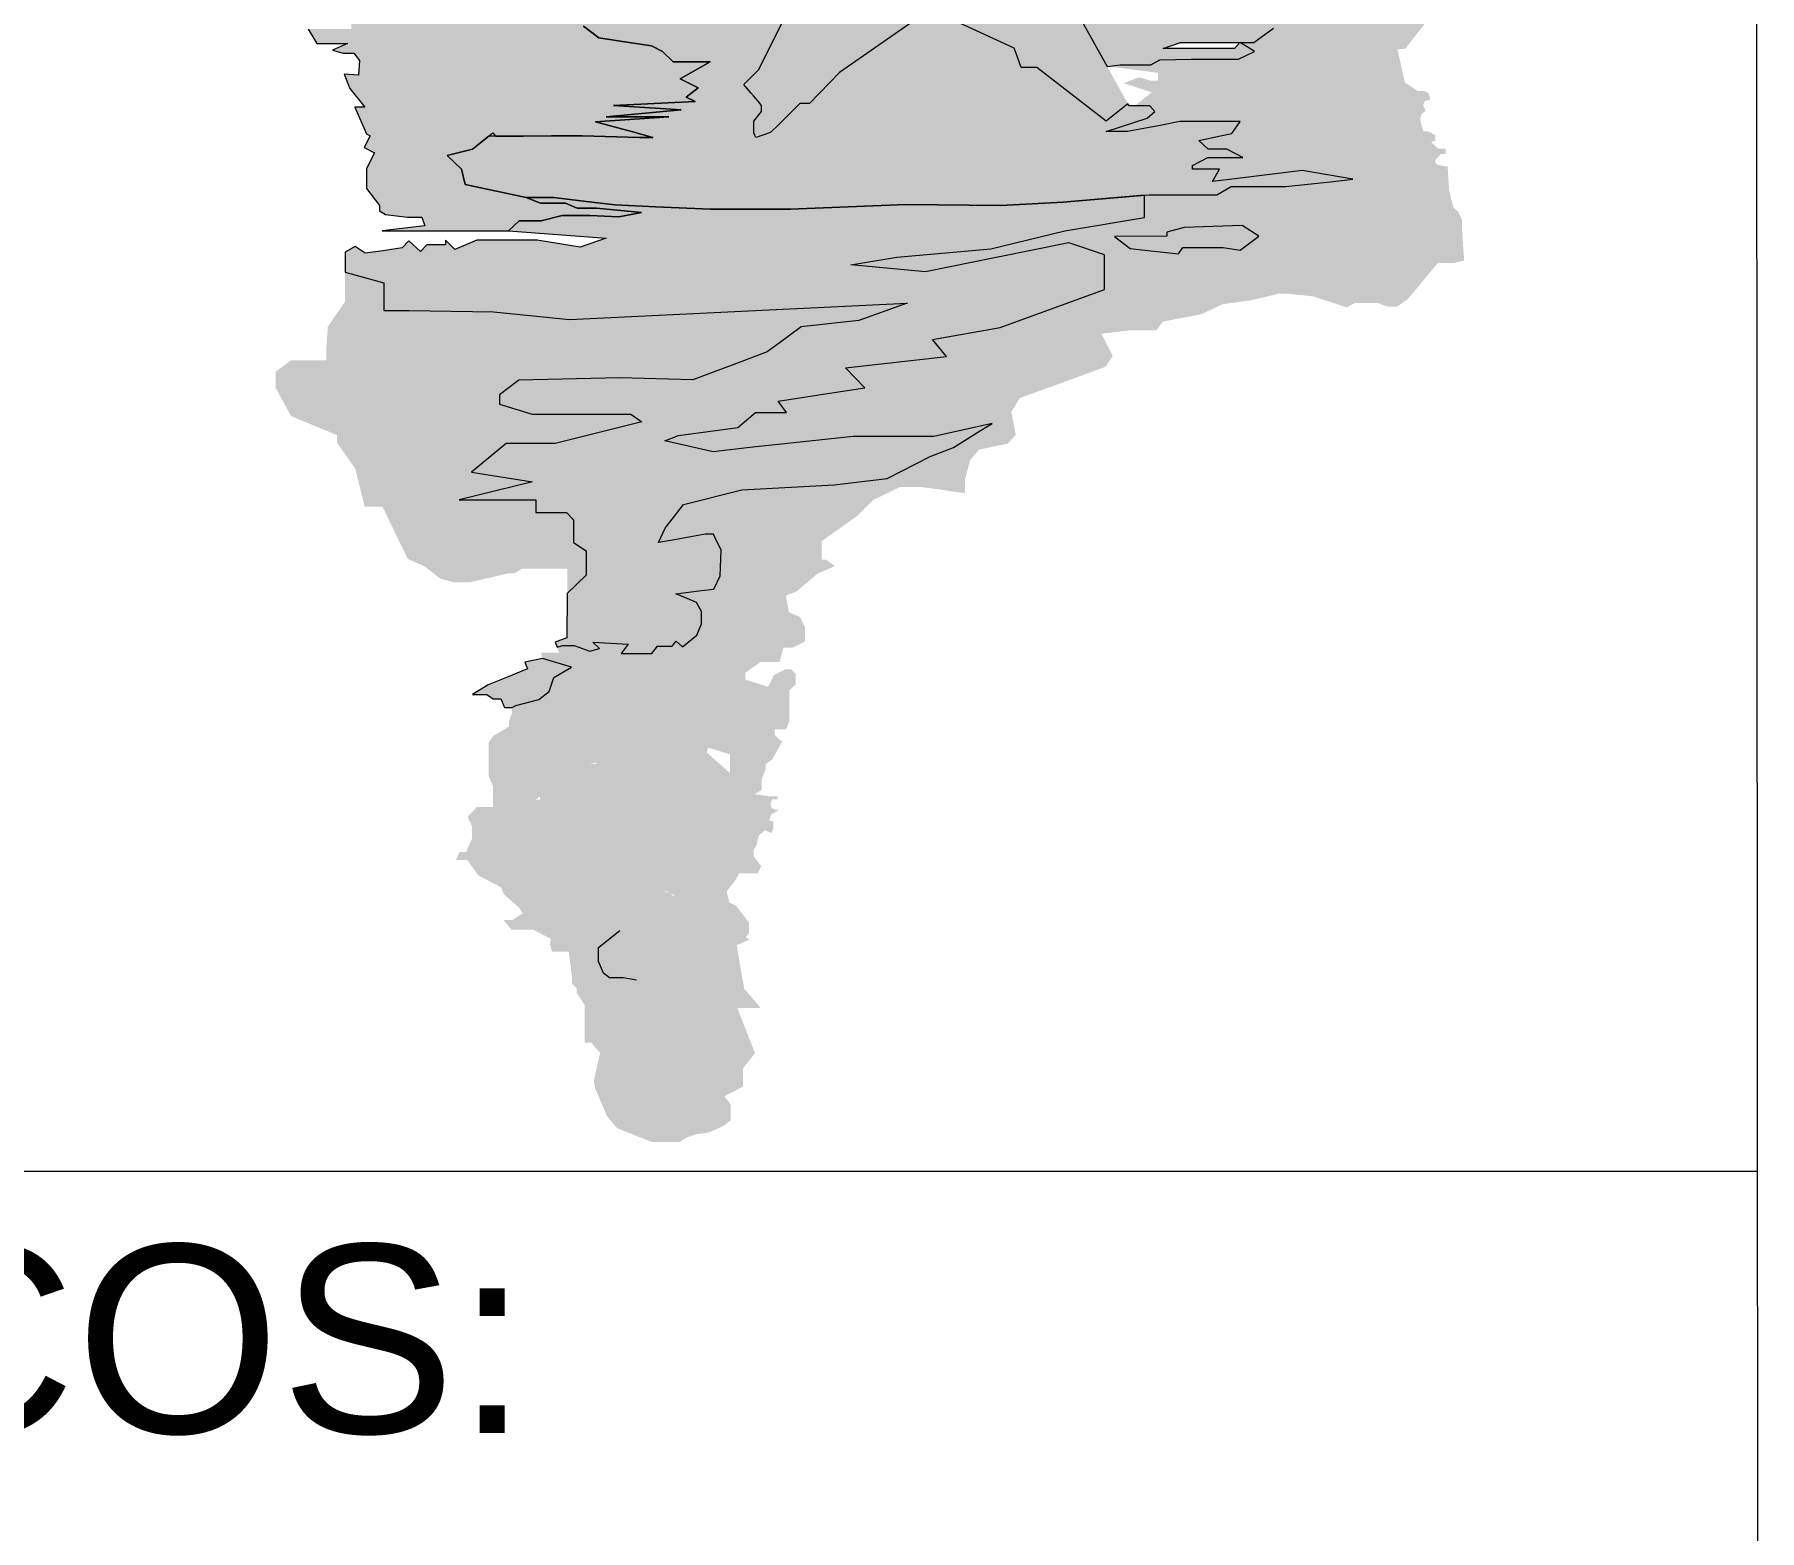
# Model space of a CAD drawing. Extents: x 578787 to 581140, y 9719065 to 9720647.
# Drawn here: x 580755.15 to 580790.09, y 9719719.58 to 9719749.88 of the extents above; entities that cross this region are included whole.
import ezdxf

# ---------------------------------------------------------------- set-up
doc = ezdxf.new("R2010")
doc.units = 0
doc.layers.get('0').update_dxf_attribs({"lineweight": 0})
doc.layers.add('COTAS', color=8, linetype='Continuous', lineweight=0)
doc.layers.add('FL_FORMATO', color=1, linetype='Continuous', lineweight=0)
doc.styles.add('TEXTO DO CARIMBO', font='arial.ttf')

# ---------------------------------------------------------------- blocks, each defined once
blk = doc.blocks.new('LOGO-ESTD')
h = blk.add_hatch(color=7)
h.paths.add_polyline_path([(4.895, 1.622), (4.955, 1.675), (4.948, 1.722), (4.934, 1.809), (4.976, 1.818), (5.067, 1.839), (5.067, 1.901), (5.052, 1.941), (5.017, 1.972), (4.964, 1.972), (4.908, 1.925), (4.835, 1.925), (4.835, 1.867), (4.656, 1.794), (4.644, 1.823), (4.6, 1.931), (4.575, 1.913), (4.529, 1.879), (4.486, 1.848), (4.429, 1.925), (4.376, 1.905), (4.125, 1.889), (3.95, 1.889), (3.719, 1.863), (3.515, 1.841), (3.468, 1.787), (3.295, 1.768), (3.219, 1.916), (3.118, 2.114), (2.96, 2.304), (2.92, 2.417), (2.713, 3.012), (2.665, 3.165), (2.615, 3.15), (2.509, 2.943), (2.462, 2.943), (2.448, 2.921), (2.421, 2.882), (2.385, 2.829), (2.361, 2.736), (2.404, 2.7), (2.404, 2.6), (2.33, 2.63), (2.306, 2.57), (2.253, 2.439), (2.22, 2.318), (2.177, 2.158), (2.177, 2.055), (2.159, 1.946), (2.192, 1.929), (2.119, 1.783), (0.394, 1.734), (0.392, 1.725), (0.4, 1.689), (0.367, 1.689), (0.342, 1.67), (0.361, 1.646), (0.4, 1.598), (0.336, 1.588), (0.336, 1.573), (0.358, 1.527), (0.418, 1.493), (1.824, 0.496), (1.742, 0.143), (1.369, -0.602), (1.269, -0.701), (1.269, -0.746), (1.306, -0.789), (1.326, -0.814), (1.364, -0.859), (1.393, -0.894), (1.393, -0.942), (1.362, -0.982), (1.33, -1.022), (1.33, -1.075), (1.33, -1.117), (1.339, -1.14), (1.392, -1.14), (1.427, -1.128), (1.47, -1.113), (1.531, -1.052), (1.707, -0.878), (1.786, -0.878), (2.03, -0.624), (2.774, -0.108), (3.46, -0.426), (3.484, -0.49), (3.517, -0.582), (3.571, -0.582), (3.646, -0.582), (4.213, -1.021), (4.391, -0.879), (3.986, -0.154), (3.694, 0.546), (3.825, 0.576), (3.821, 0.751)], flags=0)
h.paths.add_polyline_path([(6.211, 1.804), (6.165, 1.821), (6.066, 1.824), (5.988, 1.824), (5.942, 1.811), (5.831, 1.811), (5.743, 1.838), (5.669, 1.861), (5.647, 1.861), (5.608, 1.808), (5.562, 1.808), (5.516, 1.826), (5.458, 1.825), (5.436, 1.803), (5.414, 1.751), (5.46, 1.688), (5.526, 1.688), (5.569, 1.688), (5.587, 1.664), (5.653, 1.643), (5.723, 1.643), (5.786, 1.643), (5.859, 1.695), (5.953, 1.738), (6.043, 1.712), (6.142, 1.697), (6.2, 1.718), (6.211, 1.76)], flags=0)
h.paths.add_polyline_path([(6.881, 1.742), (6.853, 1.742), (6.779, 1.76), (6.772, 1.729), (6.799, 1.676), (6.824, 1.674), (6.881, 1.679), (6.881, 1.701)], flags=0)
h.paths.add_polyline_path([(5.095, 1.753), (5.031, 1.783), (4.961, 1.783), (4.98, 1.765), (4.985, 1.731), (5.013, 1.712), (5.068, 1.712), (5.095, 1.726)], flags=0)
h.paths.add_polyline_path([(7.546, 3.97), (5.517, 3.97), (5.718, 3.896), (6.249, 3.912), (6.361, 3.921), (6.394, 3.936), (6.457, 3.943), (6.52, 3.943), (6.59, 3.887), (6.918, 3.906), (7.143, 3.906), (7.318, 3.932), (7.383, 3.932), (7.427, 3.882), (7.449, 3.857), (7.469, 3.844), (7.495, 3.859), (7.532, 3.899), (7.545, 3.937)], flags=0)
h.paths.add_polyline_path([(3.865, 5.136), (3.921, 5.217), (4.009, 5.157), (4.033, 5.166), (4.069, 5.18), (4.099, 5.191), (4.099, 5.243), (4.099, 5.3), (4.156, 5.3), (4.22, 5.316), (4.279, 5.353), (4.301, 5.405), (4.301, 5.43), (4.264, 5.454), (4.245, 5.454), (4.212, 5.467), (4.212, 5.502), (4.212, 5.533), (4.198, 5.58), (4.19, 5.607), (4.131, 5.622), (4.113, 5.608), (4.105, 5.566), (4.109, 5.518), (4.109, 5.467), (4.09, 5.428), (4.05, 5.383), (4.013, 5.361), (3.956, 5.347), (3.894, 5.347), (3.819, 5.347), (3.781, 5.361), (3.742, 5.348), (3.706, 5.317), (3.689, 5.387), (3.642, 5.419), (3.642, 5.451), (3.62, 5.479), (3.595, 5.458), (3.571, 5.423), (3.571, 5.377), (3.611, 5.355), (3.676, 5.339), (3.664, 5.291), (3.586, 5.26), (3.436, 5.23), (3.385, 5.188), (3.307, 5.124), (3.192, 5.06), (3.084, 5.034), (2.993, 5.001), (2.913, 4.973), (2.844, 4.897), (2.884, 4.862), (2.925, 4.846), (3.097, 4.846), (3.203, 4.921), (3.266, 4.866), (3.348, 4.866), (3.447, 4.883), (3.56, 4.919), (3.617, 4.959), (3.634, 5.011), (3.727, 5.051), (3.783, 5.075), (3.846, 5.122)], flags=0)
h.paths.add_polyline_path([(4.566, 5.472), (4.581, 5.481), (4.616, 5.504), (4.632, 5.534), (4.644, 5.557), (4.663, 5.595), (4.663, 5.628), (4.646, 5.628), (4.626, 5.624), (4.57, 5.614), (4.514, 5.614), (4.478, 5.575), (4.495, 5.549), (4.495, 5.528), (4.493, 5.5), (4.465, 5.502), (4.423, 5.481), (4.421, 5.454), (4.431, 5.401), (4.442, 5.38), (4.483, 5.367), (4.518, 5.367), (4.544, 5.367), (4.577, 5.403), (4.566, 5.42)], flags=0)
h = blk.add_hatch(color=144)
h.paths.add_polyline_path([(-2.881, 1.153), (-3.123, 1.256), (-3.24, 1.256), (-3.293, 1.295), (-3.333, 1.354), (-3.206, 1.44), (-2.946, 1.493), (-2.582, 1.568), (-2.386, 1.568), (-2.181, 1.568), (-1.915, 1.568), (-1.822, 1.568), (-1.444, 1.507), (-1.15, 1.507), (0.388, 1.51), (0.358, 1.527), (0.336, 1.573), (0.336, 1.588), (0.4, 1.598), (0.361, 1.646), (0.352, 1.658), (0.077, 1.656), (-0.002, 1.668), (-0.055, 1.668), (-0.089, 1.641), (-0.089, 1.608), (-0.164, 1.625), (-0.204, 1.634), (-0.265, 1.612), (-0.324, 1.583), (-0.408, 1.579), (-0.521, 1.588), (-0.577, 1.635), (-0.685, 1.635), (-0.758, 1.661), (-0.878, 1.63), (-1.073, 1.63), (-1.652, 1.668), (-1.824, 1.679), (-1.902, 1.679), (-2.143, 1.692), (-2.465, 1.71), (-2.667, 1.679), (-2.79, 1.701), (-2.863, 1.73), (-2.892, 1.751), (-2.975, 1.707), (-3.064, 1.673), (-3.254, 1.526), (-3.415, 1.402), (-3.506, 1.351), (-3.571, 1.265), (-3.64, 1.223), (-3.687, 1.146), (-3.64, 1.146), (-3.64, 1.067), (-3.717, 1.067), (-3.775, 0.942), (-3.989, 0.767), (-4.091, 0.767), (-4.207, 0.661), (-4.223, 0.467), (-4.148, 0.463), (-4.089, 0.5), (-4.089, 0.554), (-3.995, 0.554), (-3.995, 0.595), (-3.948, 0.623), (-3.854, 0.679), (-3.776, 0.726), (-3.709, 0.767), (-3.615, 0.823), (-3.502, 0.858), (-3.472, 0.858), (-3.44, 0.858), (-3.394, 0.858), (-3.327, 0.812), (-3.284, 0.812), (-3.208, 0.836), (-3.147, 0.836), (-3.087, 0.836), (-3.06, 0.777), (-3.037, 0.726), (-3.037, 0.677), (-2.982, 0.6), (-2.947, 0.551), (-2.874, 0.505), (-2.802, 0.46), (-2.739, 0.421), (-2.806, 0.552), (-2.806, 0.674), (-2.769, 0.785), (-2.679, 0.832), (-2.638, 0.911), (-2.773, 0.981)], flags=0)
h.paths.add_polyline_path([(7.355, 0.831), (7.35, 0.937), (7.296, 0.975), (7.246, 1.082), (7.324, 1.186), (7.324, 1.301), (7.298, 1.364), (7.234, 1.523), (7.202, 1.57), (7.135, 1.57), (7.095, 1.588), (7.021, 1.563), (6.948, 1.563), (6.694, 1.563), (6.607, 1.563), (6.426, 1.563), (6.314, 1.563), (6.229, 1.563), (6.143, 1.497), (5.973, 1.497), (5.775, 1.497), (5.666, 1.424), (5.666, 1.375), (5.739, 1.345), (6.174, 1.345), (6.292, 1.287), (6.107, 1.199), (6.413, 1.199), (6.33, 1.087), (6.161, 1.087), (6.059, 1.087), (5.84, 0.985), (5.447, 0.985), (5.229, 0.95), (4.942, 0.95), (4.557, 0.95), (4.496, 0.971), (4.213, 1.069), (3.821, 0.751), (3.823, 0.664), (4.17, 0.642), (4.717, 0.642), (4.865, 0.686), (4.942, 0.669), (5.122, 0.628), (5.363, 0.688), (5.628, 0.688), (5.634, 0.567), (5.867, 0.568), (6.1, 0.569), (6.429, 0.57), (6.577, 0.608), (6.644, 0.608), (6.644, 0.552), (6.644, 0.485), (6.666, 0.44), (6.527, 0.416), (6.66, 0.392), (6.672, 0.302), (6.172, 0.261), (6.185, 0.24), (6.335, 0.24), (6.401, 0.24), (6.6, 0.221), (6.6, 0.193), (6.494, 0.146), (6.161, 0.146), (6.099, 0.146), (6.027, 0.159), (5.965, 0.159), (5.778, 0.109), (5.712, 0.091), (5.525, 0.091), (5.342, 0.091), (5.074, 0.091), (5.008, 0.091), (5.058, 0.053), (5.177, 0.04), (5.276, 0.04), (5.444, 0.043), (5.535, 0.045), (5.731, 0.05), (5.796, 0.05), (6.086, 0.05), (6.18, 0.05), (6.295, 0.05), (6.152, -0.034), (5.921, -0.034), (5.715, -0.034), (5.488, -0.041), (5.292, -0.041), (5.105, -0.041), (5.048, -0.037), (5.052, -0.069), (5.314, -0.1), (5.466, -0.1), (5.332, -0.131), (5.606, -0.181), (5.638, -0.224), (5.584, -0.262), (5.421, -0.379), (5.307, -0.379), (5.366, -0.415), (5.426, -0.451), (5.295, -0.514), (5.102, -0.514), (4.908, -0.514), (4.653, -0.521), (4.578, -0.561), (4.329, -0.561), (4.221, -0.574), (4.637, -0.626), (4.637, -0.692), (4.58, -0.692), (4.482, -0.663), (4.356, -0.711), (4.586, -0.786), (4.45, -0.896), (4.571, -0.896), (4.611, -0.944), (4.548, -0.998), (4.214, -1.108), (4.387, -1.108), (4.656, -1.057), (4.817, -1.026), (5.161, -1.026), (5.309, -1.026), (5.242, -1.123), (5.148, -1.143), (4.971, -1.18), (5.047, -1.25), (5.202, -1.25), (5.331, -1.319), (5.221, -1.319), (5.044, -1.319), (4.921, -1.385), (4.921, -1.414), (5.142, -1.414), (5.083, -1.517), (5.356, -1.483), (5.817, -1.426), (6.233, -1.497), (6.07, -1.515), (5.685, -1.556), (5.318, -1.556), (5.236, -1.556), (5.119, -1.625), (5.398, -1.625), (5.707, -1.625), (6.141, -1.731), (6.342, -1.78), (6.47, -1.811), (6.631, -1.75), (6.763, -1.75), (6.831, -1.817), (6.937, -1.919), (7.134, -2.03), (7.125, -1.897), (7.125, -1.865), (7.125, -1.829), (7.096, -1.765), (7.055, -1.728), (7.041, -1.672), (7.02, -1.59), (7.008, -1.391), (6.98, -1.391), (6.922, -1.377), (6.907, -1.36), (6.907, -1.341), (6.951, -1.292), (6.991, -1.292), (6.991, -1.247), (6.978, -1.247), (6.931, -1.247), (6.873, -1.193), (6.906, -1.182), (6.906, -1.162), (6.906, -1.137), (6.868, -1.116), (6.848, -1.105), (6.808, -1.105), (6.785, -1.02), (6.785, -0.995), (6.789, -0.984), (6.8, -0.959), (6.825, -0.94), (6.825, -0.928), (6.817, -0.912), (6.808, -0.895), (6.821, -0.856), (6.865, -0.847), (6.856, -0.8), (6.823, -0.775), (6.763, -0.775), (6.72, -0.747), (6.658, -0.706), (6.644, -0.646), (6.629, -0.579), (6.621, -0.541), (6.597, -0.434), (6.659, -0.431), (6.716, -0.359), (6.763, -0.298), (6.8, -0.252), (6.846, -0.193), (6.839, -0.157), (6.827, -0.094), (6.903, 0.015), (6.978, 0.015), (7.034, 0.015), (7.137, 0.015), (7.319, 0.051), (7.319, 0.095), (7.319, 0.249), (7.268, 0.352), (7.399, 0.352), (7.399, 0.471), (7.375, 0.593), (7.342, 0.639), (7.281, 0.722), (7.355, 0.776)], flags=0)
h.paths.add_polyline_path([(5.539, 1.41), (5.526, 1.44), (5.485, 1.44), (5.255, 1.442), (5.112, 1.412), (4.854, 1.412), (4.641, 1.416), (4.576, 1.363), (4.7, 1.322), (4.767, 1.3), (4.973, 1.3), (5.259, 1.3), (5.423, 1.322), (5.508, 1.347)], flags=0)
for color, points in [(143, [(6.66, 0.392), (6.527, 0.416), (6.666, 0.44), (6.644, 0.485), (6.644, 0.552), (6.644, 0.608), (6.577, 0.608), (6.429, 0.57), (6.1, 0.569), (5.867, 0.568), (5.634, 0.567), (5.628, 0.688), (5.363, 0.688), (5.122, 0.628), (4.942, 0.669), (4.865, 0.686), (4.717, 0.642), (4.17, 0.642), (3.823, 0.664), (3.825, 0.576), (3.694, 0.546), (3.986, -0.154), (4.221, -0.574), (4.329, -0.561), (4.578, -0.561), (4.653, -0.521), (4.908, -0.514), (5.102, -0.514), (5.295, -0.514), (5.426, -0.451), (5.366, -0.415), (5.307, -0.379), (5.264, -0.427), (4.936, -0.427), (4.681, -0.427), (4.821, -0.379), (5.307, -0.379), (5.421, -0.379), (5.584, -0.262), (5.638, -0.224), (5.606, -0.181), (5.332, -0.131), (5.466, -0.1), (5.314, -0.1), (5.052, -0.069), (5.048, -0.037), (5.105, -0.041), (5.292, -0.041), (5.488, -0.041), (5.715, -0.034), (5.921, -0.034), (6.152, -0.034), (6.295, 0.05), (6.18, 0.05), (6.086, 0.05), (5.796, 0.05), (5.731, 0.05), (5.535, 0.045), (5.444, 0.043), (5.276, 0.04), (5.177, 0.04), (5.058, 0.053), (5.008, 0.091), (5.074, 0.091), (5.342, 0.091), (5.525, 0.091), (5.712, 0.091), (5.778, 0.109), (5.965, 0.159), (6.027, 0.159), (6.099, 0.146), (6.161, 0.146), (6.494, 0.146), (6.6, 0.193), (6.6, 0.221), (6.401, 0.24), (6.335, 0.24), (6.185, 0.24), (6.172, 0.261), (6.672, 0.302)]), (144, [(0.491, -0.406), (0.291, -0.375), (0.061, -0.339), (-0.064, -0.244), (0.076, -0.203), (0.383, -0.203), (0.657, -0.203), (1.586, -0.168), (1.696, 0.051), (0.881, -0.027), (0.289, -0.027), (-0.289, 0.027), (-0.521, 0.048), (-0.906, 0.084), (-1.042, 0.084), (-1.042, 0.031), (-0.989, -0.096), (-1.071, -0.09), (-1.139, -0.028), (-1.139, 0.05), (-1.165, 0.148), (-1.195, 0.26), (-1.195, 0.407), (-1.351, 0.407), (-1.564, 0.407), (-1.687, 0.387), (-1.899, 0.351), (-2.114, 0.351), (-2.18, 0.287), (-2.042, 0.287), (-1.975, 0.249), (-1.975, 0.171), (-2.045, 0.109), (-2.018, 0.034), (-2.282, 0.034), (-2.223, -0.028), (-2.304, -0.06), (-2.19, -0.087), (-2.154, -0.143), (-2.037, -0.186), (-1.964, -0.213), (-1.964, -0.268), (-2.317, -0.268), (-2.247, -0.387), (-2.155, -0.387), (-1.996, -0.387), (-2.12, -0.441), (-2.031, -0.467), (-1.943, -0.467), (-1.897, -0.527), (-1.905, -0.645), (-2.023, -0.637), (-1.978, -0.755), (-1.854, -0.908), (-1.935, -0.908), (-1.841, -1.126), (-1.811, -1.141), (-1.86, -1.239), (-1.776, -1.281), (-1.84, -1.41), (-1.84, -1.531), (-1.84, -1.574), (-1.735, -1.711), (-1.735, -1.755), (-1.685, -1.786), (-1.506, -1.808), (-1.389, -1.808), (-1.364, -1.88), (-1.712, -1.921), (-1.495, -1.921), (-1.07, -1.921), (-0.777, -1.921), (-0.679, -1.921), (-0.59, -1.838), (-0.411, -1.838), (-0.239, -1.794), (-0.013, -1.794), (0.224, -1.806), (0.41, -1.771), (0.042, -1.734), (-0.116, -1.734), (-0.211, -1.692), (-0.33, -1.692), (-0.416, -1.692), (-0.534, -1.646), (-1.033, -1.54), (-1.062, -1.414), (-1.179, -1.304), (-0.974, -1.251), (-0.806, -1.119), (-0.785, -1.146), (-0.558, -1.146), (-0.326, -1.143), (-0.073, -1.143), (0.395, -1.155), (0.504, -1.155), (0.329, -1.108), (0.034, -1.027), (0.633, -0.986), (0.121, -0.986), (0.734, -0.929), (0.18, -0.893), (0.85, -0.861), (0.776, -0.827), (0.874, -0.75), (0.728, -0.675), (0.972, -0.536), (0.669, -0.536), (0.582, -0.452)]), (143, [(3.35, -1.713), (3.861, -1.686), (4.564, -1.625), (4.84, -1.625), (5.119, -1.625), (5.236, -1.556), (5.318, -1.556), (5.685, -1.556), (6.07, -1.515), (6.233, -1.497), (5.817, -1.426), (5.356, -1.483), (5.083, -1.517), (5.142, -1.414), (4.921, -1.414), (4.921, -1.385), (5.044, -1.319), (5.221, -1.319), (5.331, -1.319), (5.202, -1.25), (5.047, -1.25), (4.971, -1.18), (5.148, -1.143), (5.242, -1.123), (5.309, -1.026), (5.161, -1.026), (4.817, -1.026), (4.656, -1.057), (4.387, -1.108), (4.214, -1.108), (4.548, -0.998), (4.611, -0.944), (4.571, -0.896), (4.401, -0.896), (4.391, -0.879), (4.213, -1.021), (3.646, -0.582), (3.571, -0.582), (3.517, -0.582), (3.484, -0.49), (3.46, -0.426), (2.774, -0.108), (2.03, -0.624), (1.786, -0.878), (1.707, -0.878), (1.531, -1.052), (1.47, -1.113), (1.427, -1.128), (1.345, -1.157), (1.33, -1.117), (1.33, -1.075), (1.33, -1.022), (1.393, -0.942), (1.393, -0.894), (1.364, -0.859), (1.326, -0.814), (1.306, -0.789), (1.249, -0.721), (1.369, -0.602), (1.586, -0.168), (0.657, -0.203), (0.383, -0.203), (0.076, -0.203), (-0.064, -0.244), (0.061, -0.339), (0.291, -0.375), (0.491, -0.406), (0.582, -0.452), (0.669, -0.536), (0.972, -0.536), (0.728, -0.675), (0.874, -0.75), (0.776, -0.827), (0.85, -0.861), (0.18, -0.893), (0.734, -0.929), (0.121, -0.986), (0.633, -0.986), (0.034, -1.027), (0.329, -1.108), (0.504, -1.155), (0.395, -1.155), (-0.073, -1.143), (-0.326, -1.143), (-0.558, -1.146), (-0.84, -1.146), (-0.974, -1.251), (-1.179, -1.304), (-1.062, -1.414), (-1.033, -1.54), (-0.534, -1.646), (-0.467, -1.646), (-0.309, -1.646), (0.026, -1.687), (0.195, -1.708), (0.525, -1.723), (0.976, -1.743), (1.63, -1.743), (2.574, -1.704)]), (40, [(4.2, -2.115), (3.908, -2.017), (3.299, -2.14), (2.735, -2.255), (2.123, -2.198), (2.499, -2.135), (3.268, -2.068), (3.876, -1.919), (4.526, -1.811), (4.526, -1.629), (3.861, -1.686), (3.35, -1.713), (2.574, -1.704), (1.63, -1.743), (0.976, -1.743), (0.525, -1.723), (0.195, -1.708), (0.026, -1.687), (-0.309, -1.646), (-0.467, -1.646), (-0.534, -1.646), (-0.416, -1.692), (-0.33, -1.692), (-0.211, -1.692), (-0.116, -1.734), (0.042, -1.734), (0.41, -1.771), (0.224, -1.806), (-0.013, -1.794), (-0.239, -1.794), (-0.411, -1.838), (-0.59, -1.838), (-0.679, -1.921), (0.12, -1.98), (-0.092, -2.052), (-0.445, -1.997), (-0.679, -1.997), (-0.938, -1.997), (-1.117, -2.073), (-1.193, -1.997), (-1.193, -2.034), (-1.348, -2.034), (-1.399, -2.089), (-1.495, -2.001), (-1.548, -2.06), (-1.703, -2.082), (-1.852, -2.103), (-1.933, -2.048), (-2.016, -2.095), (-2.016, -2.137), (-2.016, -2.259), (-1.7, -2.346), (-1.7, -2.572), (-1.49, -2.572), (-0.8, -2.582), (-0.178, -2.644), (1.963, -2.541), (2.585, -2.511), (2.189, -2.654), (1.716, -2.706), (1.536, -2.839), (1.44, -2.911), (1.232, -2.988), (0.83, -3.139), (0.234, -3.122), (-0.594, -3.142), (-0.753, -3.261), (-0.753, -3.338), (-0.486, -3.42), (0.322, -3.42), (0.414, -3.482), (-0.296, -3.661), (-0.697, -3.661), (-0.98, -3.896), (-0.481, -3.973), (-1.083, -4.122), (-0.456, -4.122), (-0.456, -4.225), (-0.203, -4.225), (-0.147, -4.286), (-0.147, -4.471), (-0.044, -4.538), (-0.044, -4.739), (-0.198, -4.888), (-0.2, -5.25), (-0.296, -5.285), (-0.28, -5.328), (-0.237, -5.313), (-0.142, -5.313), (-0.013, -5.36), (0.066, -5.339), (0.012, -5.287), (0.301, -5.303), (0.244, -5.38), (0.496, -5.38), (0.54, -5.318), (0.661, -5.318), (0.694, -5.279), (0.745, -5.323), (0.864, -5.228), (0.9, -5.135), (0.9, -5.035), (0.861, -4.961), (0.784, -4.929), (0.692, -4.891), (0.9, -4.864), (1.001, -4.851), (1.055, -4.744), (1.061, -4.531), (1.022, -4.451), (0.999, -4.403), (0.932, -4.403), (0.681, -4.448), (0.549, -4.471), (0.603, -4.354), (0.7, -4.229), (0.754, -4.159), (1.232, -4.038), (1.987, -3.999), (2.422, -3.947), (2.772, -3.767), (2.963, -3.694), (3.185, -3.555), (3.279, -3.497), (2.803, -3.602), (2.143, -3.602), (1.529, -3.669), (1.322, -3.691), (0.998, -3.727), (0.601, -3.638), (0.714, -3.596), (1.199, -3.53), (1.343, -3.406), (1.596, -3.406), (1.529, -3.313), (2.004, -3.241), (2.238, -3.205), (2.081, -3.04), (2.906, -2.947), (2.793, -2.808), (3.346, -2.712), (3.908, -2.506), (4.2, -2.399)]), (143, [(4.851, -1.892), (4.711, -1.931), (4.711, -1.963), (4.282, -1.967), (4.409, -2.063), (4.555, -2.08), (4.806, -2.109), (4.841, -2.057), (4.958, -2.057), (5.17, -2.057), (5.309, -2.077), (5.462, -1.963), (5.326, -1.876)]), (40, [(-0.431, -5.755), (-0.346, -5.689), (-0.306, -5.575), (-0.162, -5.49), (-0.401, -5.42), (-0.545, -5.449), (-0.522, -5.505), (-0.57, -5.524), (-0.696, -5.575), (-0.844, -5.635), (-0.973, -5.714), (-0.855, -5.714), (-0.805, -5.75), (-0.762, -5.75), (-0.741, -5.75), (-0.71, -5.821), (-0.649, -5.821), (-0.618, -5.804)])]:
    blk.add_hatch(color=color).paths.add_polyline_path(points, flags=0)
h = blk.add_hatch(color=40)
h.paths.add_polyline_path([(0.234, -3.122), (0.83, -3.139), (1.232, -2.988), (1.44, -2.911), (1.536, -2.839), (1.716, -2.706), (2.189, -2.654), (2.585, -2.511), (1.963, -2.541), (-0.178, -2.644), (-0.8, -2.582), (-1.49, -2.572), (-1.7, -2.572), (-1.7, -2.346), (-2.016, -2.259), (-2.016, -2.499), (-2.094, -2.612), (-2.157, -2.704), (-2.162, -2.774), (-2.17, -2.884), (-2.17, -2.98), (-2.264, -2.98), (-2.459, -2.98), (-2.584, -3.073), (-2.584, -3.205), (-2.51, -3.341), (-2.458, -3.436), (-2.327, -3.49), (-2.082, -3.592), (-2.082, -3.652), (-2.017, -3.745), (-1.932, -3.867), (-1.898, -4.004), (-1.855, -4.176), (-1.71, -4.176), (-1.665, -4.27), (-1.6, -4.404), (-1.549, -4.51), (-1.503, -4.604), (-1.362, -4.667), (-1.238, -4.765), (-1.192, -4.778), (-1.124, -4.796), (-0.994, -4.796), (-0.861, -4.765), (-0.678, -4.722), (-0.627, -4.722), (-0.568, -4.684), (-0.304, -4.684), (-0.198, -4.684), (-0.198, -4.888), (-0.044, -4.739), (-0.044, -4.538), (-0.147, -4.471), (-0.147, -4.286), (-0.203, -4.225), (-0.456, -4.225), (-0.456, -4.122), (-1.083, -4.122), (-0.481, -3.973), (-0.98, -3.896), (-0.697, -3.661), (-0.296, -3.661), (0.414, -3.482), (0.322, -3.42), (-0.486, -3.42), (-0.753, -3.338), (-0.753, -3.261), (-0.594, -3.142)], flags=0)
h.paths.add_polyline_path([(3.708, -3.215), (3.925, -3.136), (4.207, -3.033), (4.266, -2.944), (4.176, -2.762), (4.412, -2.733), (4.625, -2.733), (4.679, -2.662), (4.815, -2.636), (4.99, -2.603), (5.164, -2.521), (5.403, -2.487), (5.626, -2.434), (5.701, -2.434), (5.914, -2.457), (5.981, -2.48), (6.024, -2.494), (6.181, -2.546), (6.248, -2.511), (6.439, -2.511), (6.513, -2.539), (6.595, -2.539), (6.678, -2.482), (6.763, -2.381), (6.928, -2.184), (7.054, -2.184), (7.143, -2.163), (7.134, -2.03), (6.937, -1.919), (6.831, -1.817), (6.763, -1.75), (6.631, -1.75), (6.47, -1.811), (6.342, -1.78), (6.141, -1.731), (5.707, -1.625), (5.398, -1.625), (4.84, -1.625), (4.564, -1.625), (4.526, -1.629), (4.526, -1.811), (3.876, -1.919), (3.268, -2.068), (2.499, -2.135), (2.123, -2.198), (2.735, -2.255), (3.299, -2.14), (3.908, -2.017), (4.2, -2.115), (4.2, -2.399), (3.908, -2.506), (3.346, -2.712), (2.793, -2.808), (2.906, -2.947), (2.081, -3.04), (2.238, -3.205), (2.004, -3.241), (1.529, -3.313), (1.596, -3.406), (1.343, -3.406), (1.199, -3.53), (0.714, -3.596), (0.601, -3.638), (0.998, -3.727), (1.322, -3.691), (1.529, -3.669), (2.143, -3.602), (2.803, -3.602), (3.279, -3.497), (3.185, -3.555), (2.963, -3.694), (2.772, -3.767), (2.422, -3.947), (1.987, -3.999), (1.232, -4.038), (0.754, -4.159), (0.7, -4.229), (0.603, -4.354), (0.549, -4.471), (0.681, -4.448), (0.994, -4.392), (1.022, -4.451), (1.061, -4.531), (1.055, -4.744), (1.001, -4.851), (0.9, -4.864), (0.692, -4.891), (0.784, -4.929), (0.861, -4.961), (0.9, -5.035), (0.9, -5.135), (0.864, -5.228), (0.745, -5.323), (0.772, -5.392), (0.875, -5.392), (1.063, -5.427), (1.185, -5.465), (1.038, -5.483), (1.176, -5.519), (1.059, -5.559), (1.104, -5.593), (0.946, -5.583), (0.908, -5.616), (0.829, -5.616), (0.837, -5.7), (1.068, -5.7), (1.141, -5.715), (1.32, -5.7), (1.429, -5.665), (1.619, -5.713), (1.619, -5.682), (1.673, -5.631), (1.673, -5.546), (1.635, -5.508), (1.586, -5.508), (1.493, -5.557), (1.446, -5.651), (1.259, -5.592), (1.259, -5.538), (1.385, -5.448), (1.54, -5.448), (1.573, -5.331), (1.648, -5.331), (1.748, -5.28), (1.748, -5.239), (1.748, -5.164), (1.707, -5.08), (1.617, -5.041), (1.591, -4.905), (1.679, -4.871), (1.849, -4.727), (1.994, -4.663), (1.92, -4.61), (1.886, -4.61), (1.886, -4.536), (1.886, -4.458), (1.941, -4.419), (2.06, -4.335), (2.173, -4.255), (2.232, -4.196), (2.306, -4.122), (2.524, -4.017), (2.71, -4.017), (3.059, -4.067), (3.059, -3.952), (3.1, -3.796), (3.174, -3.71), (3.408, -3.661), (3.474, -3.587), (3.437, -3.402), (3.507, -3.288)], flags=0)
h.paths.add_polyline_path([(4.409, -2.063), (4.282, -1.967), (4.711, -1.963), (4.711, -1.931), (4.851, -1.892), (5.326, -1.876), (5.462, -1.963), (5.309, -2.077), (5.17, -2.057), (4.958, -2.057), (4.841, -2.057), (4.806, -2.109), (4.555, -2.08)], flags=0)
h = blk.add_hatch(color=95)
h.paths.add_polyline_path([(-0.152, -6.419), (-0.316, -6.475), (-0.421, -6.548), (-0.388, -6.866), (-0.218, -6.866), (-0.13, -6.899), (-0.264, -6.984), (-0.264, -7.056), (-0.264, -7.18), (-0.264, -7.275), (-0.179, -7.388), (-0.087, -7.388), (0.165, -7.388), (0.326, -7.323), (0.615, -7.323), (0.641, -7.34), (0.68, -7.355), (0.679, -7.367), (0.85, -7.485), (0.966, -7.485), (1.116, -7.362), (0.692, -7.174), (0.334, -7.174), (0.392, -7.095), (0.534, -7.095), (0.713, -7.011), (0.942, -6.904), (1.007, -6.873), (1.007, -6.595), (0.871, -6.753), (0.821, -6.71), (0.687, -6.606), (0.645, -6.573), (0.808, -6.506), (0.898, -6.358), (0.957, -6.149), (0.845, -6.115), (1.119, -6.067), (0.924, -5.941), (1.145, -5.836), (0.882, -5.789), (0.661, -5.789), (0.545, -5.873), (0.348, -5.787), (0.51, -5.764), (0.51, -5.678), (0.55, -5.593), (0.61, -5.621), (0.754, -5.649), (0.829, -5.616), (0.908, -5.616), (0.946, -5.583), (1.104, -5.593), (1.059, -5.559), (1.176, -5.519), (1.038, -5.483), (1.185, -5.465), (1.063, -5.427), (0.875, -5.392), (0.772, -5.392), (0.745, -5.323), (0.694, -5.279), (0.661, -5.318), (0.54, -5.318), (0.496, -5.38), (0.244, -5.38), (0.301, -5.303), (0.012, -5.287), (0.066, -5.339), (-0.013, -5.36), (-0.142, -5.313), (-0.237, -5.313), (-0.28, -5.328), (-0.264, -5.371), (-0.411, -5.371), (-0.401, -5.42), (-0.162, -5.49), (-0.306, -5.575), (-0.346, -5.689), (-0.431, -5.755), (-0.618, -5.804), (-0.599, -5.876), (-0.5, -5.958), (-0.516, -6.062), (-0.601, -6.098), (-0.69, -6.164), (-0.631, -6.308), (-0.434, -6.347), (-0.146, -6.308), (0.049, -6.271)], flags=0)
h.paths.add_polyline_path([(0.475, -7.963), (0.669, -7.968), (0.842, -7.968), (0.889, -7.89), (0.889, -7.769), (0.811, -7.701), (0.695, -7.701), (0.589, -7.589), (0.372, -7.646), (0.232, -7.646), (0.057, -7.785), (0.057, -7.9), (0.098, -7.995), (0.149, -8.034), (0.26, -8.034), (0.37, -8.052), (0.287, -8.162), (0.124, -8.209), (0.124, -8.33), (0.171, -8.398), (0.14, -8.623), (0.213, -8.769), (0.213, -8.884), (0.213, -9), (0.292, -9.083), (0.674, -9.031), (0.816, -9.012), (0.978, -8.884), (1.052, -8.764), (1.105, -8.676), (1.105, -8.518), (1.115, -8.366), (1.067, -8.183), (0.957, -8.094), (0.805, -8.068), (0.591, -8.068)], flags=0)
h = blk.add_hatch(color=83)
h.paths.add_polyline_path([(-0.13, -6.899), (-0.218, -6.866), (-0.388, -6.866), (-0.418, -6.576), (-0.46, -6.576), (-0.316, -6.475), (-0.152, -6.419), (0.034, -6.282), (-0.008, -6.282), (-0.146, -6.308), (-0.434, -6.347), (-0.631, -6.308), (-0.69, -6.164), (-0.601, -6.098), (-0.516, -6.062), (-0.5, -5.958), (-0.599, -5.876), (-0.618, -5.804), (-0.649, -5.821), (-0.649, -5.861), (-0.674, -5.935), (-0.674, -5.976), (-0.736, -6.014), (-0.802, -6.053), (-0.841, -6.106), (-0.841, -6.195), (-0.841, -6.269), (-0.841, -6.382), (-0.805, -6.465), (-0.805, -6.549), (-0.805, -6.635), (-0.865, -6.635), (-0.937, -6.635), (-0.965, -6.665), (-1.013, -6.715), (-0.978, -6.791), (-0.978, -6.897), (-1.026, -7.003), (-1.079, -7.003), (-1.11, -7.07), (-1.057, -7.07), (-1.015, -7.07), (-0.965, -7.14), (-0.928, -7.193), (-0.899, -7.208), (-0.833, -7.243), (-0.739, -7.293), (-0.717, -7.349), (-0.593, -7.457), (-0.561, -7.505), (-0.612, -7.538), (-0.643, -7.559), (-0.72, -7.559), (-0.654, -7.638), (-0.58, -7.638), (-0.477, -7.638), (-0.332, -7.715), (-0.34, -7.754), (-0.322, -7.82), (-0.185, -7.82), (-0.18, -7.857), (-0.126, -7.741), (0.047, -7.663), (0.205, -7.646), (0.372, -7.646), (0.589, -7.589), (0.618, -7.545), (0.676, -7.453), (0.679, -7.367), (0.641, -7.34), (0.595, -7.323), (0.326, -7.323), (0.165, -7.388), (-0.087, -7.388), (-0.179, -7.388), (-0.215, -7.341), (-0.264, -7.275), (-0.264, -7.18), (-0.264, -7.056), (-0.264, -6.984)], flags=0)
h.paths.add_polyline_path([(1.139, -9.102), (1.139, -9.068), (1.089, -9.002), (1.145, -8.973), (1.241, -8.923), (1.241, -8.774), (1.339, -8.65), (1.313, -8.583), (1.253, -8.43), (1.195, -8.281), (1.386, -8.281), (1.251, -8.121), (1.236, -8.04), (1.202, -7.844), (1.189, -7.765), (1.232, -7.747), (1.291, -7.721), (1.264, -7.7), (1.289, -7.668), (1.289, -7.635), (1.289, -7.579), (1.264, -7.546), (1.183, -7.441), (1.13, -7.418), (1.125, -7.397), (1.116, -7.362), (0.966, -7.485), (0.85, -7.485), (0.679, -7.367), (0.676, -7.453), (0.618, -7.545), (0.589, -7.589), (0.695, -7.701), (0.811, -7.701), (0.889, -7.769), (0.889, -7.89), (0.842, -7.968), (0.669, -7.968), (0.475, -7.963), (0.591, -8.068), (0.805, -8.068), (0.957, -8.094), (1.067, -8.183), (1.115, -8.366), (1.105, -8.518), (1.105, -8.676), (1.052, -8.764), (0.978, -8.884), (0.816, -9.012), (0.674, -9.031), (0.292, -9.083), (0.213, -9), (0.213, -8.884), (0.213, -8.769), (0.14, -8.623), (0.171, -8.398), (0.124, -8.33), (0.124, -8.209), (0.287, -8.162), (0.37, -8.052), (0.26, -8.034), (0.149, -8.034), (0.098, -7.995), (0.057, -7.9), (0.057, -7.861), (0.057, -7.785), (0.232, -7.646), (0.205, -7.646), (0.047, -7.663), (-0.126, -7.741), (-0.18, -7.857), (-0.163, -7.992), (-0.158, -8.035), (-0.158, -8.082), (-0.121, -8.116), (-0.121, -8.156), (-0.055, -8.256), (-0.055, -8.414), (-0.055, -8.564), (0, -8.564), (0.071, -8.649), (0.021, -8.872), (0.028, -8.932), (0.055, -8.995), (0.109, -9.118), (0.127, -9.164), (0.21, -9.263), (0.277, -9.29), (0.37, -9.327), (0.497, -9.377), (0.595, -9.377), (0.723, -9.377), (0.78, -9.34), (0.854, -9.315), (0.962, -9.298), (1.03, -9.268), (1.082, -9.245), (1.139, -9.2), (1.139, -9.141)], flags=0)
h.paths.add_polyline_path([(1.329, -7.039), (1.329, -6.988), (1.353, -6.942), (1.369, -6.87), (1.422, -6.824), (1.471, -6.849), (1.489, -6.813), (1.489, -6.755), (1.457, -6.745), (1.471, -6.698), (1.539, -6.656), (1.508, -6.656), (1.475, -6.644), (1.465, -6.613), (1.479, -6.571), (1.493, -6.571), (1.524, -6.571), (1.524, -6.548), (1.457, -6.548), (1.339, -6.53), (1.393, -6.496), (1.393, -6.406), (1.426, -6.328), (1.426, -6.285), (1.48, -6.246), (1.505, -6.201), (1.523, -6.169), (1.563, -6.097), (1.539, -6.084), (1.501, -6.045), (1.501, -5.999), (1.552, -5.999), (1.593, -5.999), (1.619, -5.938), (1.619, -5.744), (1.619, -5.713), (1.429, -5.665), (1.32, -5.7), (1.141, -5.715), (1.068, -5.7), (0.837, -5.7), (0.829, -5.616), (0.754, -5.649), (0.61, -5.621), (0.55, -5.593), (0.51, -5.678), (0.51, -5.764), (0.348, -5.787), (0.545, -5.873), (0.661, -5.789), (0.882, -5.789), (1.145, -5.836), (0.924, -5.941), (1.119, -6.067), (0.845, -6.115), (1.135, -6.204), (1.135, -6.358), (0.945, -6.19), (0.898, -6.358), (0.808, -6.506), (0.645, -6.573), (0.687, -6.606), (0.821, -6.71), (0.871, -6.753), (1.007, -6.595), (1.007, -6.873), (0.942, -6.904), (0.713, -7.011), (0.534, -7.095), (0.392, -7.095), (0.334, -7.174), (0.692, -7.174), (1.116, -7.362), (1.106, -7.326), (1.14, -7.283), (1.152, -7.268), (1.178, -7.235), (1.209, -7.177), (1.306, -7.177), (1.361, -7.177), (1.39, -7.119)], flags=0)
at = {"color": 143}
for points in [[(3.986, -0.154), (4.221, -0.574), (4.329, -0.561), (4.578, -0.561), (4.653, -0.521), (4.908, -0.514), (5.102, -0.514), (5.295, -0.514), (5.426, -0.451), (5.366, -0.415), (5.307, -0.379), (5.264, -0.427), (4.936, -0.427), (4.681, -0.427), (4.821, -0.379), (5.307, -0.379), (5.421, -0.379), (5.584, -0.262)], [(-0.064, -0.244), (0.061, -0.339), (0.291, -0.375), (0.491, -0.406), (0.582, -0.452), (0.669, -0.536), (0.972, -0.536), (0.728, -0.675), (0.874, -0.75), (0.776, -0.827), (0.85, -0.861), (0.18, -0.893), (0.734, -0.929), (0.121, -0.986), (0.633, -0.986), (0.034, -1.027), (0.329, -1.108), (0.504, -1.155), (0.395, -1.155), (-0.073, -1.143), (-0.326, -1.143), (-0.558, -1.146), (-0.84, -1.146), (-0.974, -1.251), (-1.179, -1.304), (-1.062, -1.414), (-1.033, -1.54), (-0.534, -1.646), (-0.467, -1.646), (-0.309, -1.646), (0.026, -1.687), (0.195, -1.708), (0.525, -1.723), (0.976, -1.743), (1.63, -1.743), (2.574, -1.704), (3.35, -1.713), (3.861, -1.686), (4.564, -1.625), (4.84, -1.625), (5.119, -1.625), (5.236, -1.556), (5.318, -1.556), (5.685, -1.556), (6.07, -1.515), (6.233, -1.497), (5.817, -1.426), (5.356, -1.483), (5.083, -1.517), (5.142, -1.414), (4.921, -1.414), (4.921, -1.385), (5.044, -1.319), (5.221, -1.319), (5.331, -1.319), (5.202, -1.25), (5.047, -1.25), (4.971, -1.18), (5.148, -1.143), (5.242, -1.123), (5.309, -1.026), (5.161, -1.026), (4.817, -1.026), (4.656, -1.057), (4.387, -1.108), (4.214, -1.108), (4.548, -0.998), (4.611, -0.944), (4.571, -0.896), (4.401, -0.896), (4.391, -0.879), (4.213, -1.021), (3.646, -0.582), (3.571, -0.582), (3.517, -0.582), (3.484, -0.49), (3.46, -0.426), (2.774, -0.108), (2.03, -0.624), (1.786, -0.878), (1.707, -0.878), (1.531, -1.052), (1.47, -1.113), (1.427, -1.128), (1.345, -1.157), (1.33, -1.117), (1.33, -1.075), (1.33, -1.022), (1.393, -0.942), (1.393, -0.894), (1.364, -0.859), (1.326, -0.814), (1.306, -0.789), (1.249, -0.721), (1.369, -0.602), (1.586, -0.168)]]:
    blk.add_lwpolyline(points, dxfattribs=at)
at = {"color": 144}
blk.add_lwpolyline([(-2.317, -0.268), (-2.247, -0.387), (-2.155, -0.387), (-1.996, -0.387), (-2.12, -0.441), (-2.031, -0.467), (-1.943, -0.467), (-1.897, -0.527), (-1.905, -0.645), (-2.023, -0.637), (-1.978, -0.755), (-1.854, -0.908), (-1.935, -0.908), (-1.841, -1.126), (-1.811, -1.141), (-1.86, -1.239), (-1.776, -1.281), (-1.84, -1.41), (-1.84, -1.531), (-1.84, -1.574), (-1.735, -1.711), (-1.735, -1.755), (-1.685, -1.786), (-1.506, -1.808), (-1.389, -1.808), (-1.364, -1.88), (-1.712, -1.921), (-1.495, -1.921), (-1.07, -1.921), (-0.777, -1.921), (-0.679, -1.921), (-0.59, -1.838), (-0.411, -1.838), (-0.239, -1.794), (-0.013, -1.794), (0.224, -1.806), (0.41, -1.771), (0.042, -1.734), (-0.116, -1.734), (-0.211, -1.692), (-0.33, -1.692), (-0.416, -1.692), (-0.534, -1.646), (-1.033, -1.54), (-1.062, -1.414), (-1.179, -1.304), (-0.974, -1.251), (-0.806, -1.119), (-0.785, -1.146), (-0.558, -1.146), (-0.326, -1.143), (-0.073, -1.143), (0.395, -1.155), (0.504, -1.155), (0.329, -1.108), (0.034, -1.027), (0.633, -0.986), (0.121, -0.986), (0.734, -0.929), (0.18, -0.893), (0.85, -0.861), (0.776, -0.827), (0.874, -0.75), (0.728, -0.675), (0.972, -0.536), (0.669, -0.536), (0.582, -0.452), (0.491, -0.406), (0.291, -0.375), (0.061, -0.339), (-0.064, -0.244)], dxfattribs=at)
at = {"color": 40}
for points in [[(4.2, -2.115), (3.908, -2.017), (3.299, -2.14), (2.735, -2.255), (2.123, -2.198), (2.499, -2.135), (3.268, -2.068), (3.876, -1.919), (4.526, -1.811), (4.526, -1.629), (3.861, -1.686), (3.35, -1.713), (2.574, -1.704), (1.63, -1.743), (0.976, -1.743), (0.525, -1.723), (0.195, -1.708), (0.026, -1.687), (-0.309, -1.646), (-0.467, -1.646), (-0.534, -1.646), (-0.416, -1.692), (-0.33, -1.692), (-0.211, -1.692), (-0.116, -1.734), (0.042, -1.734), (0.41, -1.771), (0.224, -1.806), (-0.013, -1.794), (-0.239, -1.794), (-0.411, -1.838), (-0.59, -1.838), (-0.679, -1.921), (0.12, -1.98), (-0.092, -2.052), (-0.445, -1.997), (-0.679, -1.997), (-0.938, -1.997), (-1.117, -2.073), (-1.193, -1.997), (-1.193, -2.034), (-1.348, -2.034), (-1.399, -2.089), (-1.495, -2.001), (-1.548, -2.06), (-1.703, -2.082), (-1.852, -2.103), (-1.933, -2.048), (-2.016, -2.095), (-2.016, -2.137), (-2.016, -2.259), (-1.7, -2.346), (-1.7, -2.572), (-1.49, -2.572), (-0.8, -2.582), (-0.178, -2.644), (1.963, -2.541), (2.585, -2.511), (2.189, -2.654), (1.716, -2.706), (1.536, -2.839), (1.44, -2.911), (1.232, -2.988), (0.83, -3.139), (0.234, -3.122), (-0.594, -3.142), (-0.753, -3.261), (-0.753, -3.338), (-0.486, -3.42), (0.322, -3.42), (0.414, -3.482), (-0.296, -3.661), (-0.697, -3.661), (-0.98, -3.896), (-0.481, -3.973), (-1.083, -4.122), (-0.456, -4.122), (-0.456, -4.225), (-0.203, -4.225), (-0.147, -4.286), (-0.147, -4.471), (-0.044, -4.538), (-0.044, -4.739), (-0.198, -4.888), (-0.2, -5.25), (-0.296, -5.285), (-0.28, -5.328), (-0.237, -5.313), (-0.142, -5.313), (-0.013, -5.36), (0.066, -5.339), (0.012, -5.287), (0.301, -5.303), (0.244, -5.38), (0.496, -5.38), (0.54, -5.318), (0.661, -5.318), (0.694, -5.279), (0.745, -5.323), (0.864, -5.228), (0.9, -5.135), (0.9, -5.035), (0.861, -4.961), (0.784, -4.929), (0.692, -4.891), (0.9, -4.864), (1.001, -4.851), (1.055, -4.744), (1.061, -4.531), (1.022, -4.451), (0.999, -4.403), (0.932, -4.403), (0.681, -4.448), (0.549, -4.471), (0.603, -4.354), (0.7, -4.229), (0.754, -4.159), (1.232, -4.038), (1.987, -3.999), (2.422, -3.947), (2.772, -3.767), (2.963, -3.694), (3.185, -3.555), (3.279, -3.497), (2.803, -3.602), (2.143, -3.602), (1.529, -3.669), (1.322, -3.691), (0.998, -3.727), (0.601, -3.638), (0.714, -3.596), (1.199, -3.53), (1.343, -3.406), (1.596, -3.406), (1.529, -3.313), (2.004, -3.241), (2.238, -3.205), (2.081, -3.04), (2.906, -2.947), (2.793, -2.808), (3.346, -2.712), (3.908, -2.506), (4.2, -2.399)], [(-0.431, -5.755), (-0.346, -5.689), (-0.306, -5.575), (-0.162, -5.49), (-0.401, -5.42), (-0.545, -5.449), (-0.522, -5.505), (-0.57, -5.524), (-0.696, -5.575), (-0.844, -5.635), (-0.973, -5.714), (-0.855, -5.714), (-0.805, -5.75), (-0.762, -5.75), (-0.741, -5.75), (-0.71, -5.821), (-0.649, -5.821), (-0.618, -5.804)]]:
    blk.add_lwpolyline(points, close=True, dxfattribs=at)
at = {"color": 143}
blk.add_lwpolyline([(4.851, -1.892), (4.711, -1.931), (4.711, -1.963), (4.282, -1.967), (4.409, -2.063), (4.555, -2.08), (4.806, -2.109), (4.841, -2.057), (4.958, -2.057), (5.17, -2.057), (5.309, -2.077), (5.462, -1.963), (5.326, -1.876)], close=True, dxfattribs=at)
at = {"layer": 'COTAS'}
for points in [[(-0.649, -5.821), (-0.618, -5.804)], [(0.37, -8.052), (0.26, -8.034), (0.149, -8.034), (0.098, -7.995), (0.057, -7.9), (0.057, -7.861), (0.057, -7.785), (0.232, -7.646)]]:
    blk.add_lwpolyline(points, dxfattribs=at)

msp = doc.modelspace()

# ---------------------------------------------------------------- linework, layer by layer
at = {"layer": 'FL_FORMATO', "color": 5}
for p, q in [((580790.018, 9719778.73), (580790.091, 9719642.929)), ((580690.731, 9719726.861), (580790.046, 9719726.861))]:
    msp.add_line(p, q, dxfattribs=at)

# ---------------------------------------------------------------- block references
at = {"layer": 'COTAS', "xscale": 2.474791604887358, "yscale": 2.474791604887358, "zscale": 2.474791604887358}
msp.add_blockref('LOGO-ESTD', (580766.431, 9719750.656), dxfattribs=at)

# ---------------------------------------------------------------- texts
at = {"layer": 'FL_FORMATO', "color": 1, "style": 'TEXTO DO CARIMBO'}
msp.add_text('RESPONSÁVEIS TÉCNICOS:', height=3.81344, rotation=0.023, dxfattribs=at).set_placement((580692.939, 9719721.529, -98.017))

doc.saveas('drawing.dxf')
